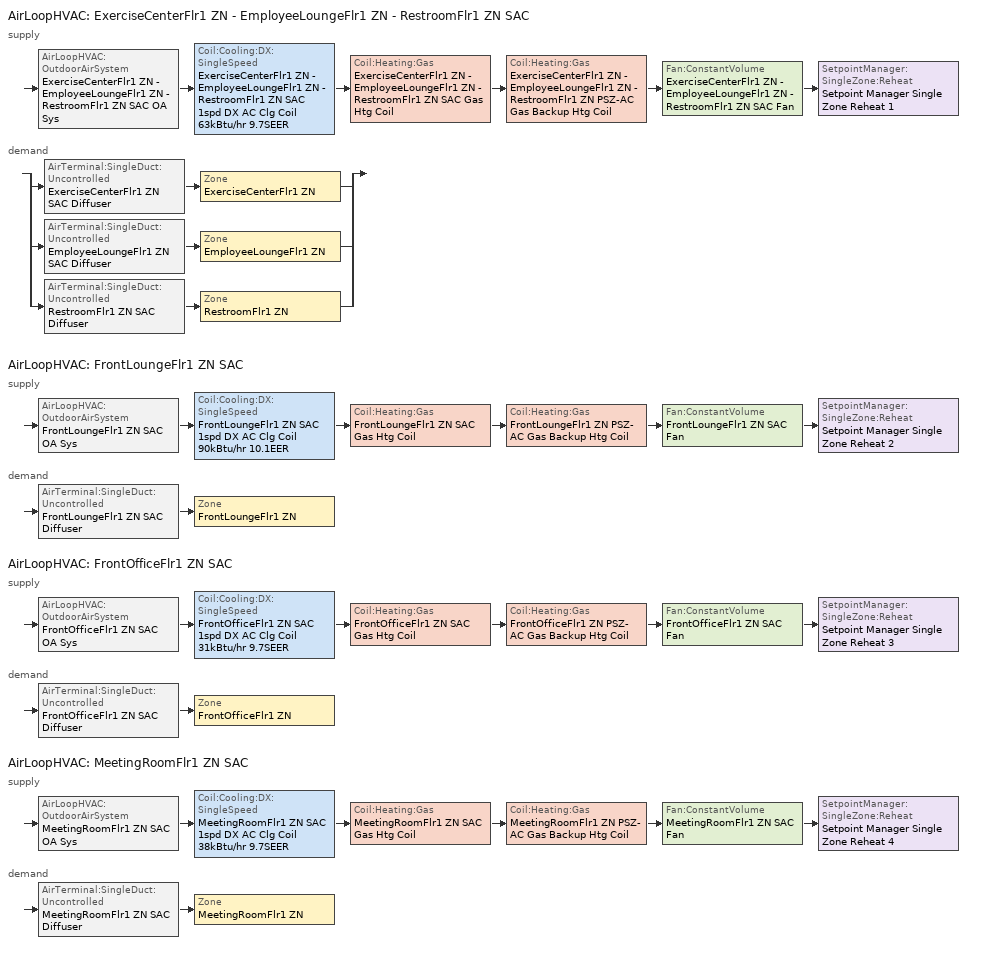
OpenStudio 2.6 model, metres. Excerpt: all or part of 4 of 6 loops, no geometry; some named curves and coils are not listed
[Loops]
AirLoopHVAC 'ExerciseCenterFlr1 ZN - EmployeeLoungeFlr1 ZN - RestroomFlr1 ZN SAC'
 supply: AirLoopHVAC:OutdoorAirSystem 'ExerciseCenterFlr1 ZN - EmployeeLoungeFlr1 ZN - RestroomFlr1 ZN SAC OA Sys' > Coil:Cooling:DX:SingleSpeed 'ExerciseCenterFlr1 ZN - EmployeeLoungeFlr1 ZN - RestroomFlr1 ZN SAC 1spd DX AC Clg Coil 63kBtu/hr 9.7SEER' > Coil:Heating:Gas 'ExerciseCenterFlr1 ZN - EmployeeLoungeFlr1 ZN - RestroomFlr1 ZN SAC Gas Htg Coil' > Coil:Heating:Gas 'ExerciseCenterFlr1 ZN - EmployeeLoungeFlr1 ZN - RestroomFlr1 ZN PSZ-AC Gas Backup Htg Coil' > Fan:ConstantVolume 'ExerciseCenterFlr1 ZN - EmployeeLoungeFlr1 ZN - RestroomFlr1 ZN SAC Fan' > SetpointManager:SingleZone:Reheat 'Setpoint Manager Single Zone Reheat 1'
 demand: split
  | AirTerminal:SingleDuct:Uncontrolled 'ExerciseCenterFlr1 ZN SAC Diffuser' > Zone 'ExerciseCenterFlr1 ZN'
  | AirTerminal:SingleDuct:Uncontrolled 'EmployeeLoungeFlr1 ZN SAC Diffuser' > Zone 'EmployeeLoungeFlr1 ZN'
  | AirTerminal:SingleDuct:Uncontrolled 'RestroomFlr1 ZN SAC Diffuser' > Zone 'RestroomFlr1 ZN'
AirLoopHVAC 'FrontLoungeFlr1 ZN SAC'
 supply: AirLoopHVAC:OutdoorAirSystem 'FrontLoungeFlr1 ZN SAC OA Sys' > Coil:Cooling:DX:SingleSpeed 'FrontLoungeFlr1 ZN SAC 1spd DX AC Clg Coil 90kBtu/hr 10.1EER' > Coil:Heating:Gas 'FrontLoungeFlr1 ZN SAC Gas Htg Coil' > Coil:Heating:Gas 'FrontLoungeFlr1 ZN PSZ-AC Gas Backup Htg Coil' > Fan:ConstantVolume 'FrontLoungeFlr1 ZN SAC Fan' > SetpointManager:SingleZone:Reheat 'Setpoint Manager Single Zone Reheat 2'
 demand: AirTerminal:SingleDuct:Uncontrolled 'FrontLoungeFlr1 ZN SAC Diffuser' > Zone 'FrontLoungeFlr1 ZN'
AirLoopHVAC 'FrontOfficeFlr1 ZN SAC'
 supply: AirLoopHVAC:OutdoorAirSystem 'FrontOfficeFlr1 ZN SAC OA Sys' > Coil:Cooling:DX:SingleSpeed 'FrontOfficeFlr1 ZN SAC 1spd DX AC Clg Coil 31kBtu/hr 9.7SEER' > Coil:Heating:Gas 'FrontOfficeFlr1 ZN SAC Gas Htg Coil' > Coil:Heating:Gas 'FrontOfficeFlr1 ZN PSZ-AC Gas Backup Htg Coil' > Fan:ConstantVolume 'FrontOfficeFlr1 ZN SAC Fan' > SetpointManager:SingleZone:Reheat 'Setpoint Manager Single Zone Reheat 3'
 demand: AirTerminal:SingleDuct:Uncontrolled 'FrontOfficeFlr1 ZN SAC Diffuser' > Zone 'FrontOfficeFlr1 ZN'
AirLoopHVAC 'MeetingRoomFlr1 ZN SAC'
 supply: AirLoopHVAC:OutdoorAirSystem 'MeetingRoomFlr1 ZN SAC OA Sys' > Coil:Cooling:DX:SingleSpeed 'MeetingRoomFlr1 ZN SAC 1spd DX AC Clg Coil 38kBtu/hr 9.7SEER' > Coil:Heating:Gas 'MeetingRoomFlr1 ZN SAC Gas Htg Coil' > Coil:Heating:Gas 'MeetingRoomFlr1 ZN PSZ-AC Gas Backup Htg Coil' > Fan:ConstantVolume 'MeetingRoomFlr1 ZN SAC Fan' > SetpointManager:SingleZone:Reheat 'Setpoint Manager Single Zone Reheat 4'
 demand: AirTerminal:SingleDuct:Uncontrolled 'MeetingRoomFlr1 ZN SAC Diffuser' > Zone 'MeetingRoomFlr1 ZN'
[Sizing:Zone] Zone Cooling Design Supply Air Temperature Input Method=SupplyAirTemperature; Zone Cooling Design Supply Air Temperature {C}=14; Zone Cooling Design Supply Air Temperature Difference {deltaC}=11.11; Zone Heating Design Supply Air Temperature Input Method=SupplyAirTemperature; Zone Heating Design Supply Air Temperature {C}=50; Zone Heating Design Supply Air Temperature Difference {deltaC}=11.11; Zone Cooling Design Supply Air Humidity Ratio {kg-H2O/kg-air}=0.008; Zone Heating Design Supply Air Humidity Ratio {kg-H2O/kg-air}=0.008; Cooling Design Air Flow Method=DesignDay; Heating Design Air Flow Method=DesignDay; Account for Dedicated Outdoor Air System=No; Dedicated Outdoor Air System Control Strategy=NeutralSupplyAir; Dedicated Outdoor Air Low Setpoint Temperature for Design {C}=autosize; Dedicated Outdoor Air High Setpoint Temperature for Design {C}=autosize
FrontLoungeFlr1 ZN; FrontOfficeFlr1 ZN; MeetingRoomFlr1 ZN; EmployeeLoungeFlr1 ZN; ExerciseCenterFlr1 ZN; RestroomFlr1 ZN
[Zone equipment]
FrontLoungeFlr1 ZN: FrontLoungeFlr1 ZN SAC Diffuser
FrontOfficeFlr1 ZN: FrontOfficeFlr1 ZN SAC Diffuser
MeetingRoomFlr1 ZN: MeetingRoomFlr1 ZN SAC Diffuser
EmployeeLoungeFlr1 ZN: EmployeeLoungeFlr1 ZN SAC Diffuser
ExerciseCenterFlr1 ZN: ExerciseCenterFlr1 ZN SAC Diffuser
RestroomFlr1 ZN: RestroomFlr1 ZN SAC Diffuser
[Fan:ConstantVolume] Availability Schedule=Always On Discrete; Pressure Rise {Pa}=622.722; Maximum Flow Rate {m3/s}=AutoSize
Name | Fan Efficiency | Motor Efficiency
ExerciseCenterFlr1 ZN - EmployeeLoungeFlr1 ZN - RestroomFlr1 ZN SAC Fan; FrontOfficeFlr1 ZN SAC Fan; MeetingRoomFlr1 ZN SAC Fan | 0.53625 | 0.825
FrontLoungeFlr1 ZN SAC Fan | 0.546 | 0.84
[Coil:Cooling:DX:SingleSpeed] Availability Schedule=Always On Discrete; Rated Sensible Heat Ratio=autosize; Rated Evaporator Fan Power Per Volume Flow Rate {W/(m3/s)}=773.3; Condenser Type=AirCooled; Evaporative Condenser Effectiveness=0; Evaporative Condenser Air Flow Rate {m3/s}=Autosize; Evaporative Condenser Pump Rated Power Consumption {W}=Autosize; Crankcase Heater Capacity {W}=0; Maximum Outdoor Dry-Bulb Temperature for Crankcase Heater Operation {C}=0; Basin Heater Capacity {W/K}=0; Basin Heater Setpoint Temperature {C}=10
Name | Rated Total Cooling Capacity {W} | Rated COP {W/W} | Rated Air Flow Rate {m3/s} | Total Cooling Capacity Function of Temperature Curve | Total Cooling Capacity Function of Flow Fraction Curve | Energy Input Ratio Function of Temperature Curve | Energy Input Ratio Function of Flow Fraction Curve | Part Load Fraction Correlation Curve
GuestRoom415_418 ZN PTAC 1spd DX AC Clg Coil 56kBtu/hr 9.3EER | autosize | 3.18628 | autosize | PSZ-Fine Storage DX Coil Cap-FT 35 | DX Coil Cap-FF 35 | PSZ-AC DX Coil EIR-FT 35 | Split DX Coil EIR-FF 35 | HPACCOOLPLFFPLR 35
GuestRoom419 ZN PTAC 1spd DX AC Clg Coil 15kBtu/hr 9.3EER | autosize | 3.15632 | autosize | PSZ-Fine Storage DX Coil Cap-FT 36 | DX Coil Cap-FF 36 | PSZ-AC DX Coil EIR-FT 36 | Split DX Coil EIR-FF 36 | HPACCOOLPLFFPLR 36
GuestRoom420_423 ZN PTAC 1spd DX AC Clg Coil 55kBtu/hr 9.3EER | autosize | 3.1854 | autosize | PSZ-Fine Storage DX Coil Cap-FT 37 | DX Coil Cap-FF 37 | PSZ-AC DX Coil EIR-FT 37 | Split DX Coil EIR-FF 37 | HPACCOOLPLFFPLR 37
GuestRoom424 ZN PTAC 1spd DX AC Clg Coil 16kBtu/hr 9.3EER | autosize | 3.15642 | autosize | PSZ-Fine Storage DX Coil Cap-FT 38 | DX Coil Cap-FF 38 | PSZ-AC DX Coil EIR-FT 38 | Split DX Coil EIR-FF 38 | HPACCOOLPLFFPLR 38
CorridorFlr1 ZN PTAC 1spd DX AC Clg Coil 9kBtu/hr 10.6EER | 2638 | 3.58443 | 0.13 | PSZ-Fine Storage DX Coil Cap-FT | DX Coil Cap-FF | PSZ-AC DX Coil EIR-FT | Split DX Coil EIR-FF | HPACCOOLPLFFPLR
CorridorFlr2 ZN PTAC 1spd DX AC Clg Coil 17kBtu/hr 9.3EER | autosize | 3.15743 | autosize | PSZ-Fine Storage DX Coil Cap-FT 1 | DX Coil Cap-FF 1 | PSZ-AC DX Coil EIR-FT 1 | Split DX Coil EIR-FF 1 | HPACCOOLPLFFPLR 1
CorridorFlr3 ZN PTAC 1spd DX AC Clg Coil 11kBtu/hr 10.1EER | autosize | 3.40968 | autosize | PSZ-Fine Storage DX Coil Cap-FT 2 | DX Coil Cap-FF 2 | PSZ-AC DX Coil EIR-FT 2 | Split DX Coil EIR-FF 2 | HPACCOOLPLFFPLR 2
CorridorFlr4 ZN PTAC 1spd DX AC Clg Coil 18kBtu/hr 9.3EER | autosize | 3.15811 | autosize | PSZ-Fine Storage DX Coil Cap-FT 3 | DX Coil Cap-FF 3 | PSZ-AC DX Coil EIR-FT 3 | Split DX Coil EIR-FF 3 | HPACCOOLPLFFPLR 3
ExerciseCenterFlr1 ZN - EmployeeLoungeFlr1 ZN - RestroomFlr1 ZN SAC 1spd DX AC Clg Coil 63kBtu/hr 9.7SEER | autosize | 2.967036 | autosize | CoilClgDXQRatio_fTwbToadbSI | CoilClgDXSnglQRatio_fCFMRatio | CoilClgDXEIRRatio_fTwbToadbSI | CoilClgDXSnglEIRRatio_fCFMRatio | CoilClgDXEIRRatio_fQFrac
FrontLoungeFlr1 ZN SAC 1spd DX AC Clg Coil 90kBtu/hr 10.1EER | autosize | 3.48544 | autosize | CoilClgDXQRatio_fTwbToadbSI 1 | CoilClgDXSnglQRatio_fCFMRatio 1 | CoilClgDXEIRRatio_fTwbToadbSI 1 | CoilClgDXSnglEIRRatio_fCFMRatio 1 | CoilClgDXEIRRatio_fQFrac 1
FrontOfficeFlr1 ZN SAC 1spd DX AC Clg Coil 31kBtu/hr 9.7SEER | autosize | 2.967036 | autosize | CoilClgDXQRatio_fTwbToadbSI 2 | CoilClgDXSnglQRatio_fCFMRatio 2 | CoilClgDXEIRRatio_fTwbToadbSI 2 | CoilClgDXSnglEIRRatio_fCFMRatio 2 | CoilClgDXEIRRatio_fQFrac 2
MeetingRoomFlr1 ZN SAC 1spd DX AC Clg Coil 38kBtu/hr 9.7SEER | autosize | 2.967036 | autosize | CoilClgDXQRatio_fTwbToadbSI 3 | CoilClgDXSnglQRatio_fCFMRatio 3 | CoilClgDXEIRRatio_fTwbToadbSI 3 | CoilClgDXSnglEIRRatio_fCFMRatio 3 | CoilClgDXEIRRatio_fQFrac 3
[ZoneHVAC:PackagedTerminalAirConditioner] Availability Schedule=Always On Discrete; Supply Air Flow Rate During Cooling Operation {m3/s}=Autosize; Supply Air Flow Rate During Heating Operation {m3/s}=Autosize; Supply Air Flow Rate When No Cooling or Heating is Needed {m3/s}=Autosize; Outdoor Air Flow Rate During Cooling Operation {m3/s}=Autosize; Outdoor Air Flow Rate During Heating Operation {m3/s}=Autosize; Outdoor Air Flow Rate When No Cooling or Heating is Needed {m3/s}=Autosize; Fan Placement=DrawThrough; Supply Air Fan Operating Mode Schedule=Always On Discrete
Name | Supply Air Fan | Heating Coil | Cooling Coil
GuestRoom101 ZN PTAC | GuestRoom101 ZN PTAC Fan | GuestRoom101 ZN PTAC Electric Htg Coil | GuestRoom101 ZN PTAC 1spd DX AC Clg Coil 4kBtu/hr 11.0EER
GuestRoom102 ZN PTAC | GuestRoom102 ZN PTAC Fan | GuestRoom102 ZN PTAC Electric Htg Coil | GuestRoom102 ZN PTAC 1spd DX AC Clg Coil 4kBtu/hr 11.0EER
GuestRoom103 ZN PTAC | GuestRoom103 ZN PTAC Fan | GuestRoom103 ZN PTAC Electric Htg Coil | GuestRoom103 ZN PTAC 1spd DX AC Clg Coil 13kBtu/hr 9.8EER
GuestRoom104 ZN PTAC | GuestRoom104 ZN PTAC Fan | GuestRoom104 ZN PTAC Electric Htg Coil | GuestRoom104 ZN PTAC 1spd DX AC Clg Coil 12kBtu/hr 10.0EER
GuestRoom105 ZN PTAC | GuestRoom105 ZN PTAC Fan | GuestRoom105 ZN PTAC Electric Htg Coil | GuestRoom105 ZN PTAC 1spd DX AC Clg Coil 15kBtu/hr 9.3EER
GuestRoom201 ZN PTAC | GuestRoom201 ZN PTAC Fan | GuestRoom201 ZN PTAC Electric Htg Coil | GuestRoom201 ZN PTAC 1spd DX AC Clg Coil 7kBtu/hr 11.0EER
GuestRoom202_205 ZN PTAC | GuestRoom202_205 ZN PTAC Fan | GuestRoom202_205 ZN PTAC Electric Htg Coil | GuestRoom202_205 ZN PTAC 1spd DX AC Clg Coil 51kBtu/hr 9.3EER
GuestRoom206_208 ZN PTAC | GuestRoom206_208 ZN PTAC Fan | GuestRoom206_208 ZN PTAC Electric Htg Coil | GuestRoom206_208 ZN PTAC 1spd DX AC Clg Coil 42kBtu/hr 9.3EER
GuestRoom209_212 ZN PTAC | GuestRoom209_212 ZN PTAC Fan | GuestRoom209_212 ZN PTAC Electric Htg Coil | GuestRoom209_212 ZN PTAC 1spd DX AC Clg Coil 47kBtu/hr 9.3EER
GuestRoom213 ZN PTAC | GuestRoom213 ZN PTAC Fan | GuestRoom213 ZN PTAC Electric Htg Coil | GuestRoom213 ZN PTAC 1spd DX AC Clg Coil 14kBtu/hr 9.5EER
GuestRoom214 ZN PTAC | GuestRoom214 ZN PTAC Fan | GuestRoom214 ZN PTAC Electric Htg Coil | GuestRoom214 ZN PTAC 1spd DX AC Clg Coil 14kBtu/hr 9.6EER
GuestRoom215_218 ZN PTAC | GuestRoom215_218 ZN PTAC Fan | GuestRoom215_218 ZN PTAC Electric Htg Coil | GuestRoom215_218 ZN PTAC 1spd DX AC Clg Coil 54kBtu/hr 9.3EER
GuestRoom219 ZN PTAC | GuestRoom219 ZN PTAC Fan | GuestRoom219 ZN PTAC Electric Htg Coil | GuestRoom219 ZN PTAC 1spd DX AC Clg Coil 45kBtu/hr 9.3EER
GuestRoom220_223 ZN PTAC | GuestRoom220_223 ZN PTAC Fan | GuestRoom220_223 ZN PTAC Electric Htg Coil | GuestRoom220_223 ZN PTAC 1spd DX AC Clg Coil 46kBtu/hr 9.3EER
GuestRoom224 ZN PTAC | GuestRoom224 ZN PTAC Fan | GuestRoom224 ZN PTAC Electric Htg Coil | GuestRoom224 ZN PTAC 1spd DX AC Clg Coil 13kBtu/hr 9.6EER
GuestRoom301 ZN PTAC | GuestRoom301 ZN PTAC Fan | GuestRoom301 ZN PTAC Electric Htg Coil | GuestRoom301 ZN PTAC 1spd DX AC Clg Coil 7kBtu/hr 11.0EER
GuestRoom302_305 ZN PTAC | GuestRoom302_305 ZN PTAC Fan | GuestRoom302_305 ZN PTAC Electric Htg Coil | GuestRoom302_305 ZN PTAC 1spd DX AC Clg Coil 18kBtu/hr 9.3EER
GuestRoom306_308 ZN PTAC | GuestRoom306_308 ZN PTAC Fan | GuestRoom306_308 ZN PTAC Electric Htg Coil | GuestRoom306_308 ZN PTAC 1spd DX AC Clg Coil 16kBtu/hr 9.3EER
GuestRoom309_312 ZN PTAC | GuestRoom309_312 ZN PTAC Fan | GuestRoom309_312 ZN PTAC Electric Htg Coil | GuestRoom309_312 ZN PTAC 1spd DX AC Clg Coil 49kBtu/hr 9.3EER
GuestRoom313 ZN PTAC | GuestRoom313 ZN PTAC Fan | GuestRoom313 ZN PTAC Electric Htg Coil | GuestRoom313 ZN PTAC 1spd DX AC Clg Coil 6kBtu/hr 11.0EER
GuestRoom314 ZN PTAC | GuestRoom314 ZN PTAC Fan | GuestRoom314 ZN PTAC Electric Htg Coil | GuestRoom314 ZN PTAC 1spd DX AC Clg Coil 13kBtu/hr 9.7EER
GuestRoom315_318 ZN PTAC | GuestRoom315_318 ZN PTAC Fan | GuestRoom315_318 ZN PTAC Electric Htg Coil | GuestRoom315_318 ZN PTAC 1spd DX AC Clg Coil 52kBtu/hr 9.3EER
GuestRoom319 ZN PTAC | GuestRoom319 ZN PTAC Fan | GuestRoom319 ZN PTAC Electric Htg Coil | GuestRoom319 ZN PTAC 1spd DX AC Clg Coil 6kBtu/hr 11.0EER
GuestRoom320_323 ZN PTAC | GuestRoom320_323 ZN PTAC Fan | GuestRoom320_323 ZN PTAC Electric Htg Coil | GuestRoom320_323 ZN PTAC 1spd DX AC Clg Coil 45kBtu/hr 9.3EER
GuestRoom324 ZN PTAC | GuestRoom324 ZN PTAC Fan | GuestRoom324 ZN PTAC Electric Htg Coil | GuestRoom324 ZN PTAC 1spd DX AC Clg Coil 4kBtu/hr 11.0EER
GuestRoom401 ZN PTAC | GuestRoom401 ZN PTAC Fan | GuestRoom401 ZN PTAC Electric Htg Coil | GuestRoom401 ZN PTAC 1spd DX AC Clg Coil 19kBtu/hr 9.3EER
GuestRoom402_405 ZN PTAC | GuestRoom402_405 ZN PTAC Fan | GuestRoom402_405 ZN PTAC Electric Htg Coil | GuestRoom402_405 ZN PTAC 1spd DX AC Clg Coil 25kBtu/hr 9.3EER
GuestRoom406_408 ZN PTAC | GuestRoom406_408 ZN PTAC Fan | GuestRoom406_408 ZN PTAC Electric Htg Coil | GuestRoom406_408 ZN PTAC 1spd DX AC Clg Coil 22kBtu/hr 9.3EER
[AirLoopHVAC] Design Supply Air Flow Rate {m3/s}=AutoSize
Name | Availability Schedule
ExerciseCenterFlr1 ZN - EmployeeLoungeFlr1 ZN - RestroomFlr1 ZN SAC; FrontLoungeFlr1 ZN SAC | SmallHotel Split-AC Operation
FrontOfficeFlr1 ZN SAC; MeetingRoomFlr1 ZN SAC | Always On Discrete
[Sizing:System] Type of Load to Size On=Sensible; Design Outdoor Air Flow Rate {m3/s}=Autosize; Minimum System Air Flow Ratio=1; Preheat Design Temperature {C}=7; Preheat Design Humidity Ratio {kg-H2O/kg-Air}=0.008; Precool Design Temperature {C}=11; Precool Design Humidity Ratio {kg-H2O/kg-Air}=0.008; Central Cooling Design Supply Air Temperature {C}=12; Central Heating Design Supply Air Temperature {C}=50; Sizing Option=NonCoincident; 100% Outdoor Air in Cooling=No; 100% Outdoor Air in Heating=No; Central Cooling Design Supply Air Humidity Ratio {kg-H2O/kg-Air}=0.008; Central Heating Design Supply Air Humidity Ratio {kg-H2O/kg-Air}=0.008; Cooling Design Air Flow Method=DesignDay; Cooling Design Air Flow Rate {m3/s}=0; Heating Design Air Flow Method=DesignDay; Heating Design Air Flow Rate {m3/s}=0; System Outdoor Air Method=ZoneSum; Zone Maximum Outdoor Air Fraction=1; Cooling Supply Air Flow Rate Per Floor Area {m3/s-m2}=0.00996765; Cooling Fraction of Autosized Cooling Supply Air Flow Rate=1; Cooling Supply Air Flow Rate Per Unit Cooling Capacity {m3/s-W}=3.94755e-05; Heating Supply Air Flow Rate Per Floor Area {m3/s-m2}=0.00996765; Heating Fraction of Autosized Heating Supply Air Flow Rate=1; Heating Fraction of Autosized Cooling Supply Air Flow Rate=1; Heating Supply Air Flow Rate Per Unit Heating Capacity {m3/s-W}=3.15882e-05; Cooling Design Capacity Method=CoolingDesignCapacity; Cooling Design Capacity {W}=autosize; Cooling Design Capacity Per Floor Area {W/m2}=234.7; Fraction of Autosized Cooling Design Capacity=1; Heating Design Capacity Method=HeatingDesignCapacity; Heating Design Capacity {W}=autosize; Heating Design Capacity Per Floor Area {W/m2}=157; Fraction of Autosized Heating Design Capacity=1; Central Cooling Capacity Control Method=OnOff
ExerciseCenterFlr1 ZN - EmployeeLoungeFlr1 ZN - RestroomFlr1 ZN SAC; FrontLoungeFlr1 ZN SAC; FrontOfficeFlr1 ZN SAC; MeetingRoomFlr1 ZN SAC
[SetpointManager:SingleZone:Reheat] Minimum Supply Air Temperature {C}=13; Maximum Supply Air Temperature {C}=45
Name | Control Zone
Setpoint Manager Single Zone Reheat 1 | ExerciseCenterFlr1 ZN
Setpoint Manager Single Zone Reheat 2 | FrontLoungeFlr1 ZN
Setpoint Manager Single Zone Reheat 3 | FrontOfficeFlr1 ZN
Setpoint Manager Single Zone Reheat 4 | MeetingRoomFlr1 ZN
[Coil:Heating:Gas] Availability Schedule=Always On Discrete; Gas Burner Efficiency=0.8; Nominal Capacity {W}=AutoSize; Parasitic Electric Load {W}=0; Parasitic Gas Load {W}=0
Name | Part Load Fraction Correlation Curve
ExerciseCenterFlr1 ZN - EmployeeLoungeFlr1 ZN - RestroomFlr1 ZN SAC Gas Htg Coil | Curve Cubic 1
ExerciseCenterFlr1 ZN - EmployeeLoungeFlr1 ZN - RestroomFlr1 ZN PSZ-AC Gas Backup Htg Coil; FrontLoungeFlr1 ZN PSZ-AC Gas Backup Htg Coil; FrontOfficeFlr1 ZN PSZ-AC Gas Backup Htg Coil; MeetingRoomFlr1 ZN PSZ-AC Gas Backup Htg Coil
FrontLoungeFlr1 ZN SAC Gas Htg Coil | Curve Cubic 2
FrontOfficeFlr1 ZN SAC Gas Htg Coil | Curve Cubic 3
MeetingRoomFlr1 ZN SAC Gas Htg Coil | Curve Cubic 4
[Controller:OutdoorAir] Minimum Outdoor Air Flow Rate {m3/s}=0; Maximum Outdoor Air Flow Rate {m3/s}=Autosize; Economizer Control Action Type=ModulateFlow; Lockout Type=LockoutWithCompressor; Minimum Limit Type=FixedMinimum; Maximum Fraction of Outdoor Air Schedule=HotelSmall SAC_Econ_MaxOAFrac_Sch; High Humidity Control=No; Heat Recovery Bypass Control Type=BypassWhenWithinEconomizerLimits
Name | Economizer Control Type | Minimum Outdoor Air Schedule | Controller Mechanical Ventilation | Economizer Maximum Limit Dry-Bulb Temperature {C} | Economizer Maximum Limit Enthalpy {J/kg} | Economizer Minimum Limit Dry-Bulb Temperature {C}
ExerciseCenterFlr1 ZN - EmployeeLoungeFlr1 ZN - RestroomFlr1 ZN SAC OA Sys Controller | DifferentialDryBulb | SmallHotel Split-AC Operation | Controller Mechanical Ventilation 1
FrontLoungeFlr1 ZN SAC OA Sys Controller | DifferentialDryBulb | SmallHotel Split-AC Operation | Controller Mechanical Ventilation 2
FrontOfficeFlr1 ZN SAC OA Sys Controller | NoEconomizer | Always On Discrete | Controller Mechanical Ventilation 3 | 28 | 64000 | -100
MeetingRoomFlr1 ZN SAC OA Sys Controller | DifferentialDryBulb | Always On Discrete | Controller Mechanical Ventilation 4
[Controller:MechanicalVentilation] Availability Schedule=Always On Discrete; System Outdoor Air Method=ZoneSum
Controller Mechanical Ventilation 1; Controller Mechanical Ventilation 2; Controller Mechanical Ventilation 3; Controller Mechanical Ventilation 4
[AirLoopHVAC:OutdoorAirSystem]
Name | Controller
ExerciseCenterFlr1 ZN - EmployeeLoungeFlr1 ZN - RestroomFlr1 ZN SAC OA Sys | ExerciseCenterFlr1 ZN - EmployeeLoungeFlr1 ZN - RestroomFlr1 ZN SAC OA Sys Controller
FrontLoungeFlr1 ZN SAC OA Sys | FrontLoungeFlr1 ZN SAC OA Sys Controller
FrontOfficeFlr1 ZN SAC OA Sys | FrontOfficeFlr1 ZN SAC OA Sys Controller
MeetingRoomFlr1 ZN SAC OA Sys | MeetingRoomFlr1 ZN SAC OA Sys Controller
[AirTerminal:SingleDuct:Uncontrolled] Availability Schedule=Always On Discrete; Maximum Air Flow Rate {m3/s}=AutoSize
ExerciseCenterFlr1 ZN SAC Diffuser; EmployeeLoungeFlr1 ZN SAC Diffuser; RestroomFlr1 ZN SAC Diffuser; FrontLoungeFlr1 ZN SAC Diffuser; FrontOfficeFlr1 ZN SAC Diffuser; MeetingRoomFlr1 ZN SAC Diffuser
[Schedule:Ruleset]
Name | Default Day Schedule | Summer Design Day Schedule | Winter Design Day Schedule
SmallHotel Split-AC Operation | SmallHotel Split-AC Operation Default
HotelSmall SAC_Econ_MaxOAFrac_Sch | HotelSmall SAC_Econ_MaxOAFrac_Sch Default | HotelSmall SAC_Econ_MaxOAFrac_Sch Summer Design Day | HotelSmall SAC_Econ_MaxOAFrac_Sch Winter Design Day
[Schedule:Day]
SmallHotel Split-AC Operation Default: 24, 0, 1
HotelSmall SAC_Econ_MaxOAFrac_Sch Default; HotelSmall SAC_Econ_MaxOAFrac_Sch Winter Design Day; HotelSmall SAC_Econ_MaxOAFrac_Sch Summer Design Day: 24, 0, 0.7
[Schedule:Constant]
Always On Discrete: Value=1
[Curve:Biquadratic] Minimum Value of x=13.89; Maximum Value of x=25; Minimum Value of y=23.89; Maximum Value of y=46.11; Minimum Curve Output=0.77
Name | Coefficient1 Constant | Coefficient2 x | Coefficient3 x**2 | Coefficient4 y | Coefficient5 y**2 | Coefficient6 x*y | Maximum Curve Output
CoilClgDXQRatio_fTwbToadbSI; CoilClgDXQRatio_fTwbToadbSI 1; CoilClgDXQRatio_fTwbToadbSI 2; CoilClgDXQRatio_fTwbToadbSI 3 | 0.86779 | 0.014245 | 0.000554 | -0.007569 | 3.2e-005 | -0.000191 | 1.29
CoilClgDXEIRRatio_fTwbToadbSI; CoilClgDXEIRRatio_fTwbToadbSI 1; CoilClgDXEIRRatio_fTwbToadbSI 2; CoilClgDXEIRRatio_fTwbToadbSI 3 | 0.116709 | 0.028458 | -0.000411 | 0.021422 | 0.000162 | -0.00068 | 1.33
[Curve:Quadratic]
Name | Coefficient1 Constant | Coefficient2 x | Coefficient3 x**2 | Minimum Value of x | Maximum Value of x
CoilClgDXSnglQRatio_fCFMRatio; CoilClgDXSnglQRatio_fCFMRatio 1; CoilClgDXSnglQRatio_fCFMRatio 2; CoilClgDXSnglQRatio_fCFMRatio 3 | 0.8 | 0.2 | 0 | 0.5 | 1.5
CoilClgDXSnglEIRRatio_fCFMRatio; CoilClgDXSnglEIRRatio_fCFMRatio 1; CoilClgDXSnglEIRRatio_fCFMRatio 2; CoilClgDXSnglEIRRatio_fCFMRatio 3 | 1.156 | -0.1816 | 0.0256 | 0 | 1
[Curve:Cubic] Maximum Value of x=1
Name | Coefficient1 Constant | Coefficient2 x | Coefficient3 x**2 | Coefficient4 x**3 | Minimum Value of x | Minimum Curve Output | Maximum Curve Output
Curve Cubic 1; Curve Cubic 2; Curve Cubic 3; Curve Cubic 4 | 0.8 | 0.2 | 0 | 0 | 0
CoilClgDXEIRRatio_fQFrac; CoilClgDXEIRRatio_fQFrac 1; CoilClgDXEIRRatio_fQFrac 2; CoilClgDXEIRRatio_fQFrac 3 | 0 | 5.1091 | -8.5515 | 4.4744 | 0.7 | 0.92 | 1
